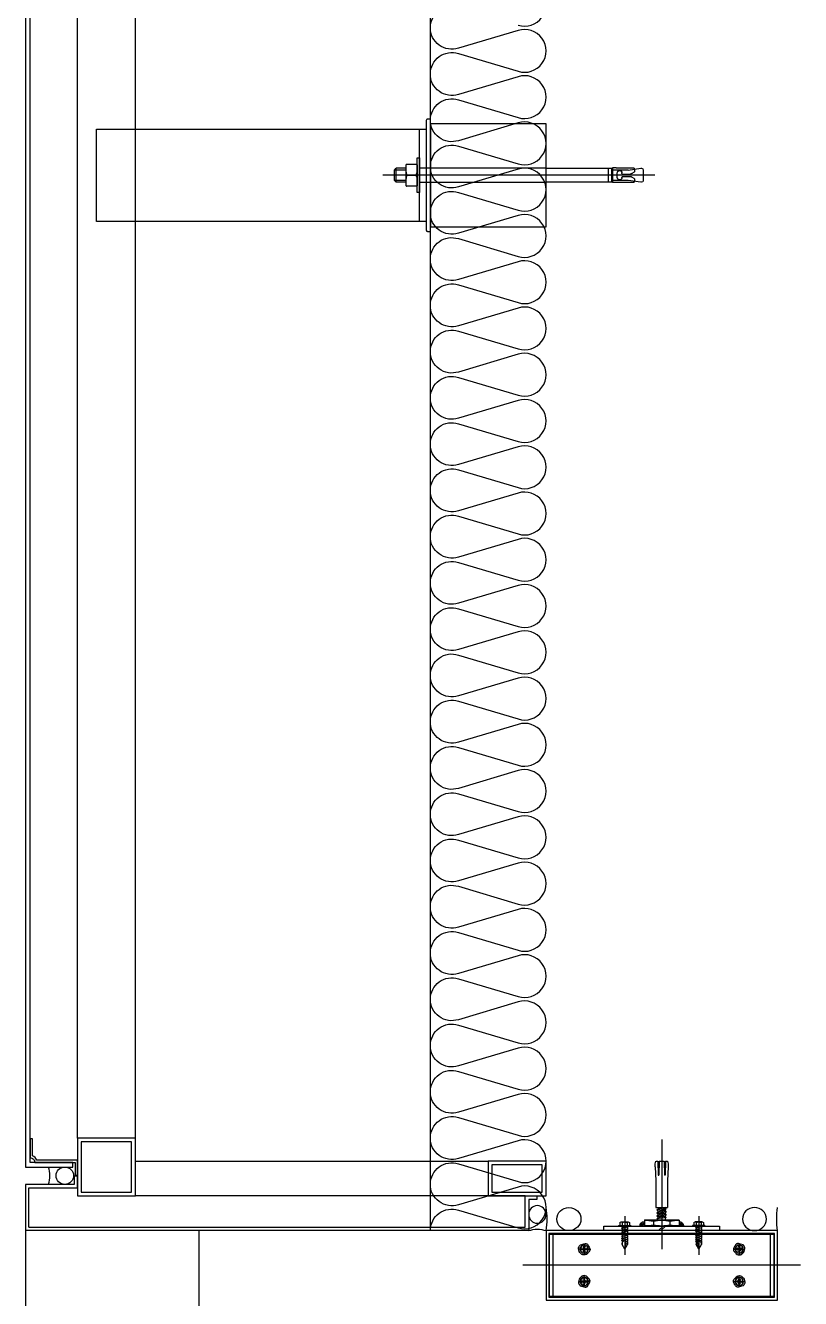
# Model space of a CAD drawing. Header units: millimetres. Extents: x 19868 to 801382, y -4805 to 85279.
# Drawn here: x 327538 to 328208, y 51400 to 52501 of the extents above; entities that cross this region are included whole.
import ezdxf

# ---------------------------------------------------------------- set-up
doc = ezdxf.new("R2010")
doc.units = ezdxf.units.MM
doc.header["$LTSCALE"] = 250
for name, color, linetype in [('0-Sheet', 7, 'Continuous'), ('A-ELE-8', 8, 'Continuous'), ('A-ETC-8', 8, 'Continuous'), ('A-FIN', 6, 'Continuous'), ('INSUL', 8, 'Continuous'), ('ISL', 251, 'Continuous')]:
    doc.layers.add(name, color=color, linetype=linetype)

# ---------------------------------------------------------------- blocks, each defined once
blk = doc.blocks.new('그릴_3.8')
at = {"layer": 'A-ETC-8'}
h = blk.add_hatch(dxfattribs=at)
h.set_pattern_fill('JIS_LC_20A', color=256, scale=2, angle=270)
h.set_pattern_definition([(315, (80151.61, 16800.5), (28.284271, 28.284271), []), (315, (80151.61, 16798.5), (28.284271, 28.284271), [])])
h.paths.add_polyline_path([(-50, 3784), (-150, 3784), (-150, 3780), (-50, 3780)])
at = {"layer": 'INSUL'}
h = blk.add_hatch(dxfattribs=at)
h.set_pattern_fill('AR-SAND', color=256, scale=0.02, angle=360)
h.set_pattern_definition([(217.5, (86077.289, 4863.7608), (0.032000626, -0.978826475), [0, -0.77216, 0, -0.8636, 0, -0.8255]), (187.5, (86077.289, 4863.7608), (-0.899046566, -1.433650201), [0, -0.41656, 0, -0.69596, 0, -0.2667]), (147.5, (86077.9139, 4863.7608), (-1.5819847405, -0.002874369), [0, -0.254, 0, -0.9144, 0, -1.1938]), (137.5, (86077.9139, 4863.7608), (-1.527112905, -0.445858647), [0, -0.127, 0, -0.59944, 0, -0.6858])])
edge = h.paths.add_edge_path()
edge.add_spline(control_points=[(-168.2, 3768.4), (-169, 3768.3), (-170.7, 3767.9), (-172.5, 3764.8), (-171.1, 3761.3), (-168.2, 3758.4), (-164.9, 3759.2), (-163.4, 3761.1), (-161.3, 3763.1), (-162.9, 3766.2), (-164.8, 3769.3), (-166.9, 3768.8), (-168.2, 3768.4)], knot_values=[0, 0, 0, 0, 2.395518, 5.094248, 9.480582, 12.644651, 16.609604, 17.634177, 20.133363, 24.245726, 26.635337, 30.092794, 30.092794, 30.092794, 30.092794], degree=3, periodic=0)
h = blk.add_hatch(dxfattribs=at)
h.set_pattern_fill('AR-SAND', color=256, scale=0.02, angle=180)
h.set_pattern_definition([(217.5, (86027.289, 4863.7608), (0.032000626, -0.978826475), [0, -0.77216, 0, -0.8636, 0, -0.8255]), (187.5, (86027.289, 4863.7608), (-0.899046566, -1.433650201), [0, -0.41656, 0, -0.69596, 0, -0.2667]), (147.5, (86027.9139, 4863.7608), (-1.5819847405, -0.002874369), [0, -0.254, 0, -0.9144, 0, -1.1938]), (137.5, (86027.9139, 4863.7608), (-1.527112905, -0.445858647), [0, -0.127, 0, -0.59944, 0, -0.6858])])
edge = h.paths.add_edge_path()
edge.add_spline(control_points=[(-31.8, 3768.4), (-31, 3768.3), (-29.3, 3767.9), (-27.5, 3764.8), (-28.9, 3761.3), (-31.8, 3758.4), (-35.1, 3759.2), (-36.6, 3761.1), (-38.7, 3763.1), (-37.1, 3766.2), (-35.2, 3769.3), (-33.1, 3768.8), (-31.8, 3768.4)], knot_values=[0, 0, 0, 0, 2.395518, 5.094248, 9.480582, 12.644651, 16.609604, 17.634177, 20.133363, 24.245726, 26.635337, 30.092794, 30.092794, 30.092794, 30.092794], degree=3, periodic=0)
h = blk.add_hatch(dxfattribs=at)
h.set_pattern_fill('AR-SAND', color=256, scale=0.02)
h.set_pattern_definition([(217.5, (86077.289, 4867.7608), (0.032000626, -0.978826475), [0, -0.77216, 0, -0.8636, 0, -0.8255]), (187.5, (86077.289, 4867.7608), (-0.899046566, -1.433650201), [0, -0.41656, 0, -0.69596, 0, -0.2667]), (147.5, (86077.9139, 4867.7608), (-1.5819847405, -0.002874369), [0, -0.254, 0, -0.9144, 0, -1.1938]), (137.5, (86077.9139, 4867.7608), (-1.527112905, -0.445858647), [0, -0.127, 0, -0.59944, 0, -0.6858])])
edge = h.paths.add_edge_path()
edge.add_spline(control_points=[(-168.2, 3731.6), (-169, 3731.7), (-170.7, 3732.1), (-172.5, 3735.2), (-171.1, 3738.7), (-168.2, 3741.6), (-164.9, 3740.8), (-163.4, 3738.9), (-161.3, 3736.9), (-162.9, 3733.8), (-164.8, 3730.7), (-166.9, 3731.2), (-168.2, 3731.6)], knot_values=[0, 0, 0, 0, 2.395518, 5.094248, 9.480582, 12.644651, 16.609604, 17.634177, 20.133363, 24.245726, 26.635337, 30.092794, 30.092794, 30.092794, 30.092794], degree=3, periodic=0)
h = blk.add_hatch(dxfattribs=at)
h.set_pattern_fill('AR-SAND', color=256, scale=0.02, angle=180)
h.set_pattern_definition([(217.5, (86027.289, 4867.7608), (0.032000626, -0.978826475), [0, -0.77216, 0, -0.8636, 0, -0.8255]), (187.5, (86027.289, 4867.7608), (-0.899046566, -1.433650201), [0, -0.41656, 0, -0.69596, 0, -0.2667]), (147.5, (86027.9139, 4867.7608), (-1.5819847405, -0.002874369), [0, -0.254, 0, -0.9144, 0, -1.1938]), (137.5, (86027.9139, 4867.7608), (-1.527112905, -0.445858647), [0, -0.127, 0, -0.59944, 0, -0.6858])])
edge = h.paths.add_edge_path()
edge.add_spline(control_points=[(-31.8, 3731.6), (-31, 3731.7), (-29.3, 3732.1), (-27.5, 3735.2), (-28.9, 3738.7), (-31.8, 3741.6), (-35.1, 3740.8), (-36.6, 3738.9), (-38.7, 3736.9), (-37.1, 3733.8), (-35.2, 3730.7), (-33.1, 3731.2), (-31.8, 3731.6)], knot_values=[0, 0, 0, 0, 2.395518, 5.094248, 9.480582, 12.644651, 16.609604, 17.634177, 20.133363, 24.245726, 26.635337, 30.092794, 30.092794, 30.092794, 30.092794], degree=3, periodic=0)
at = {"layer": 'A-ETC-8'}
for p, q in [((-100, 3858.9), (-100, 3764.1)), ((-105.6, 3835.2), (-105, 3823.1)), ((-105, 3840), (-105, 3839.8)), ((-103.3, 3840), (-105, 3840)), ((-105, 3840), (-105, 3839.8)), ((-103.3, 3840), (-103, 3827.9)), ((-102.1, 3840), (-102.4, 3827.9)), ((-97.9, 3840), (-102.1, 3840)), ((-97.9, 3840), (-97.6, 3827.9)), ((-96.7, 3840), (-97, 3827.9)), ((-95.1, 3840), (-96.7, 3840)), ((-95, 3840), (-95, 3839.8)), ((-94.4, 3835.2), (-95, 3823.1)), ((-105, 3823.1), (-105, 3800)), ((-103, 3827.9), (-102.4, 3827.9)), ((-97, 3827.9), (-97.6, 3827.9)), ((-95, 3823.1), (-95, 3800)), ((-95, 3800), (-105, 3800)), ((-103.9, 3798.9), (-102.9, 3799.9)), ((-103.9, 3798.9), (-102.9, 3797.9)), ((-103.9, 3798.9), (-95.9, 3797.9)), ((-102.9, 3800), (-102.9, 3799.9)), ((-102.9, 3799.9), (-96.9, 3798.9)), ((-102.9, 3797.9), (-96.9, 3796.9)), ((-102.9, 3797.9), (-102.9, 3797.4)), ((-100, 3800), (-96.9, 3799.5)), ((-96.4, 3800), (-96.9, 3799.5)), ((-96.9, 3799.5), (-96.9, 3798.9)), ((-95.9, 3797.9), (-96.9, 3798.9)), ((-95.9, 3797.9), (-96.9, 3796.9)), ((-136.2, 3787), (-136.2, 3784.5)), ((-135.1, 3787.6), (-128.9, 3787.6)), ((-134.1, 3787), (-134.1, 3784.5)), ((-132, 3792.6), (-132, 3759.1)), ((-129.9, 3787), (-129.9, 3784.5)), ((-127.8, 3787), (-127.8, 3784.5)), ((-115, 3789), (-85, 3789)), ((-115, 3789), (-115, 3784)), ((-107.1, 3788.2), (-107.1, 3784.8)), ((-103.9, 3796.4), (-102.9, 3797.4)), ((-103.9, 3796.4), (-102.9, 3795.4)), ((-103.9, 3796.4), (-95.9, 3795.4)), ((-103.9, 3793.8), (-102.9, 3794.8)), ((-103.9, 3793.8), (-102.9, 3792.8)), ((-103.9, 3793.8), (-95.9, 3792.8)), ((-103.9, 3791.3), (-102.9, 3792.3)), ((-103.9, 3791.3), (-103.4, 3790.7)), ((-103.9, 3791.3), (-95.9, 3790.3)), ((-103.4, 3790), (-103.4, 3790.7)), ((-103.4, 3789), (-103.4, 3790)), ((-102.9, 3797.4), (-96.9, 3796.4)), ((-102.9, 3795.4), (-96.9, 3794.4)), ((-102.9, 3795.4), (-102.9, 3794.8)), ((-102.9, 3794.8), (-96.9, 3793.8)), ((-102.9, 3792.8), (-96.9, 3791.8)), ((-102.9, 3792.8), (-102.9, 3792.3)), ((-102.9, 3792.3), (-96.9, 3791.3)), ((-96.9, 3796.9), (-96.9, 3796.4)), ((-95.9, 3795.4), (-96.9, 3796.4)), ((-95.9, 3795.4), (-96.9, 3794.4)), ((-96.9, 3794.4), (-96.9, 3793.8)), ((-95.9, 3792.8), (-96.9, 3793.8)), ((-95.9, 3792.8), (-96.9, 3791.8)), ((-96.9, 3791.8), (-96.9, 3791.3)), ((-95.9, 3790.3), (-96.9, 3791.3)), ((-95.9, 3790.3), (-96.6, 3789.7)), ((-96.6, 3789), (-96.6, 3789.7)), ((-92.9, 3788.2), (-92.9, 3784.8)), ((-85, 3789), (-85, 3784)), ((-72.2, 3787), (-72.2, 3784.5)), ((-64.9, 3787.6), (-71.1, 3787.6)), ((-70.1, 3787), (-70.1, 3784.5)), ((-68, 3792.6), (-68, 3759.1)), ((-65.9, 3787), (-65.9, 3784.5)), ((-63.8, 3787), (-63.8, 3784.5)), ((-137.3, 3784.4), (-126.7, 3784.4)), ((-137.3, 3784.4), (-137.3, 3784)), ((-137.3, 3784), (-126.7, 3784)), ((-136.2, 3784.5), (-127.8, 3784.5)), ((-129.2, 3783.1), (-134.8, 3782.1)), ((-134.3, 3782.3), (-134.8, 3782.1)), ((-134.3, 3781.8), (-134.8, 3782.1)), ((-129.2, 3781.3), (-134.8, 3780.3)), ((-134.3, 3780.5), (-134.8, 3780.3)), ((-134.3, 3780), (-134.8, 3780.3)), ((-129.2, 3779.6), (-134.8, 3778.5)), ((-134.3, 3778.8), (-134.8, 3778.5)), ((-134.3, 3778.3), (-134.8, 3778.5)), ((-129.2, 3777.8), (-134.8, 3776.8)), ((-134.3, 3777), (-134.8, 3776.8)), ((-134.3, 3776.5), (-134.8, 3776.8)), ((-129.2, 3776.1), (-134.8, 3775)), ((-134.3, 3784.5), (-134.3, 3784.4)), ((-134.3, 3784), (-134.3, 3782.3)), ((-134.3, 3781.8), (-129.7, 3783.4)), ((-129.7, 3782.9), (-134.3, 3782.3)), ((-134.3, 3781.8), (-134.3, 3780.5)), ((-134.3, 3780), (-129.7, 3781.6)), ((-129.7, 3781.1), (-134.3, 3780.5)), ((-134.3, 3780), (-134.3, 3778.8)), ((-134.3, 3778.3), (-129.7, 3779.8)), ((-129.7, 3779.4), (-134.3, 3778.8)), ((-134.3, 3778.3), (-134.3, 3777)), ((-134.3, 3776.5), (-129.7, 3778.1)), ((-129.7, 3777.6), (-134.3, 3777)), ((-134.3, 3776.5), (-134.3, 3775.2)), ((-134.3, 3774.8), (-129.7, 3776.3)), ((-129.7, 3775.8), (-134.3, 3775.2)), ((-129.7, 3784.5), (-129.7, 3784.4)), ((-129.7, 3784), (-129.7, 3783.4)), ((-129.2, 3783.1), (-129.7, 3783.4)), ((-129.2, 3783.1), (-129.7, 3782.9)), ((-129.7, 3782.9), (-129.7, 3781.6)), ((-129.2, 3781.3), (-129.7, 3781.6)), ((-129.2, 3781.3), (-129.7, 3781.1)), ((-129.7, 3781.1), (-129.7, 3779.8)), ((-129.2, 3779.6), (-129.7, 3779.8)), ((-129.2, 3779.6), (-129.7, 3779.4)), ((-129.7, 3779.4), (-129.7, 3778.1)), ((-129.2, 3777.8), (-129.7, 3778.1)), ((-129.2, 3777.8), (-129.7, 3777.6)), ((-129.7, 3777.6), (-129.7, 3776.3)), ((-129.2, 3776.1), (-129.7, 3776.3)), ((-129.2, 3776.1), (-129.7, 3775.8)), ((-129.7, 3775.8), (-129.7, 3774.6)), ((-126.7, 3784.4), (-126.7, 3784)), ((-115, 3784), (-85, 3784)), ((-62.7, 3784.4), (-73.3, 3784.4)), ((-73.3, 3784.4), (-73.3, 3784)), ((-62.7, 3784), (-73.3, 3784)), ((-63.8, 3784.5), (-72.2, 3784.5)), ((-70.8, 3783.1), (-70.3, 3783.4)), ((-70.8, 3783.1), (-65.2, 3782.1)), ((-70.8, 3783.1), (-70.3, 3782.9)), ((-70.8, 3781.3), (-70.3, 3781.6)), ((-70.8, 3781.3), (-65.2, 3780.3)), ((-70.8, 3781.3), (-70.3, 3781.1)), ((-70.8, 3779.6), (-70.3, 3779.8)), ((-70.8, 3779.6), (-65.2, 3778.5)), ((-70.8, 3779.6), (-70.3, 3779.4)), ((-70.8, 3777.8), (-70.3, 3778.1)), ((-70.8, 3777.8), (-65.2, 3776.8)), ((-70.8, 3777.8), (-70.3, 3777.6)), ((-70.8, 3776.1), (-70.3, 3776.3)), ((-70.8, 3776.1), (-65.2, 3775)), ((-70.8, 3776.1), (-70.3, 3775.8)), ((-70.3, 3784.5), (-70.3, 3784.4)), ((-70.3, 3784), (-70.3, 3783.4)), ((-65.7, 3781.8), (-70.3, 3783.4)), ((-70.3, 3782.9), (-65.7, 3782.3)), ((-70.3, 3782.9), (-70.3, 3781.6)), ((-65.7, 3780), (-70.3, 3781.6)), ((-70.3, 3781.1), (-65.7, 3780.5)), ((-70.3, 3781.1), (-70.3, 3779.8)), ((-65.7, 3778.3), (-70.3, 3779.8)), ((-70.3, 3779.4), (-65.7, 3778.8)), ((-70.3, 3779.4), (-70.3, 3778.1)), ((-65.7, 3776.5), (-70.3, 3778.1)), ((-70.3, 3777.6), (-70.3, 3776.3)), ((-70.3, 3777.6), (-65.7, 3777)), ((-65.7, 3774.8), (-70.3, 3776.3)), ((-70.3, 3775.8), (-65.7, 3775.2)), ((-70.3, 3775.8), (-70.3, 3774.6)), ((-65.7, 3784.5), (-65.7, 3784.4)), ((-65.7, 3784), (-65.7, 3782.3)), ((-65.7, 3782.3), (-65.2, 3782.1)), ((-65.7, 3781.8), (-65.2, 3782.1)), ((-65.7, 3781.8), (-65.7, 3780.5)), ((-65.7, 3780.5), (-65.2, 3780.3)), ((-65.7, 3780), (-65.2, 3780.3)), ((-65.7, 3780), (-65.7, 3778.8)), ((-65.7, 3778.8), (-65.2, 3778.5)), ((-65.7, 3778.3), (-65.2, 3778.5)), ((-65.7, 3778.3), (-65.7, 3777)), ((-65.7, 3777), (-65.2, 3776.8)), ((-65.7, 3776.5), (-65.2, 3776.8)), ((-65.7, 3776.5), (-65.7, 3775.2)), ((-62.7, 3784.4), (-62.7, 3784)), ((-134.3, 3775.2), (-134.8, 3775)), ((-134.3, 3774.8), (-134.8, 3775)), ((-129.2, 3774.3), (-134.8, 3773.3)), ((-134.3, 3773.5), (-134.8, 3773.3)), ((-134.3, 3773), (-134.8, 3773.3)), ((-129.2, 3772.5), (-134.8, 3771.5)), ((-134.3, 3771.7), (-134.8, 3771.5)), ((-134.3, 3771.2), (-134.8, 3771.5)), ((-134.3, 3774.8), (-134.3, 3773.5)), ((-134.3, 3773), (-129.7, 3774.6)), ((-129.7, 3774.1), (-134.3, 3773.5)), ((-134.3, 3773), (-134.3, 3771.7)), ((-134.3, 3771.2), (-129.7, 3772.8)), ((-129.7, 3772.3), (-134.3, 3771.7)), ((-134.3, 3771.2), (-134.3, 3768)), ((-132, 3764.1), (-134.3, 3768)), ((-132, 3770.3), (-129.7, 3771.1)), ((-129.2, 3770.8), (-132, 3770.3)), ((-129.7, 3770.6), (-132, 3770.3)), ((-132, 3764.1), (-130.8, 3770.3)), ((-132, 3764.1), (-129.7, 3768)), ((-129.2, 3774.3), (-129.7, 3774.6)), ((-129.2, 3774.3), (-129.7, 3774.1)), ((-129.7, 3774.1), (-129.7, 3772.8)), ((-129.2, 3772.5), (-129.7, 3772.8)), ((-129.7, 3772.5), (-129.7, 3771.1)), ((-129.2, 3772.5), (-129.7, 3772.3)), ((-129.2, 3770.8), (-129.7, 3771.1)), ((-129.2, 3770.8), (-129.7, 3770.6)), ((-129.7, 3770.6), (-129.7, 3768)), ((-70.8, 3774.3), (-70.3, 3774.6)), ((-70.8, 3774.3), (-65.2, 3773.3)), ((-70.8, 3774.3), (-70.3, 3774.1)), ((-70.8, 3772.5), (-70.3, 3772.8)), ((-70.8, 3772.5), (-65.2, 3771.5)), ((-70.8, 3772.5), (-70.3, 3772.3)), ((-70.8, 3770.8), (-70.3, 3771.1)), ((-70.8, 3770.8), (-68, 3770.3)), ((-70.8, 3770.8), (-70.3, 3770.6)), ((-65.7, 3773), (-70.3, 3774.6)), ((-70.3, 3774.1), (-65.7, 3773.5)), ((-70.3, 3774.1), (-70.3, 3772.8)), ((-65.7, 3771.2), (-70.3, 3772.8)), ((-70.3, 3772.5), (-70.3, 3771.1)), ((-70.3, 3772.3), (-65.7, 3771.7)), ((-68, 3770.3), (-70.3, 3771.1)), ((-70.3, 3770.6), (-70.3, 3768)), ((-70.3, 3770.6), (-68, 3770.3)), ((-68, 3764.1), (-70.3, 3768)), ((-68, 3764.1), (-69.2, 3770.3)), ((-68, 3764.1), (-65.7, 3768)), ((-65.7, 3775.2), (-65.2, 3775)), ((-65.7, 3774.8), (-65.2, 3775)), ((-65.7, 3774.8), (-65.7, 3773.5)), ((-65.7, 3773.5), (-65.2, 3773.3)), ((-65.7, 3773), (-65.2, 3773.3)), ((-65.7, 3773), (-65.7, 3771.7)), ((-65.7, 3771.7), (-65.2, 3771.5)), ((-65.7, 3771.2), (-65.2, 3771.5)), ((-65.7, 3771.2), (-65.7, 3768))]:
    blk.add_line(p, q, dxfattribs=at)
blk.add_lwpolyline([(-50, 3784), (-150, 3784), (-150, 3780), (-50, 3780)], close=True, dxfattribs=at)
for centre, radius, start, end in [((-93.2, 3835.9), 12.5, 160.6496, 183), ((-106.8, 3835.9), 12.5, 357, 19.3504), ((-135.1, 3786.3), 1.24, 32.5593, 147.4407), ((-132, 3783.4), 4.1, 59.357, 120.643), ((-128.9, 3786.3), 1.24, 32.5593, 147.4407), ((-115, 3784), 3.79, 90, 180.7813), ((-115, 3784), 2.79, 90, 180.7813), ((-114.2, 3755.7), 33.3, 77.7313, 91.4538), ((-100, 3755.7), 33.3, 77.7313, 102.2687), ((-85.8, 3755.7), 33.3, 88.5462, 102.2687), ((-85, 3784), 3.79, 359.2187, 90), ((-85, 3784), 2.79, 359.2187, 90), ((-71.1, 3786.3), 1.24, 32.5593, 147.4407), ((-68, 3783.4), 4.1, 59.357, 120.643), ((-64.9, 3786.3), 1.24, 32.5593, 147.4407), ((-115, 3784), 1.79, 90, 180.7813), ((-115, 3784), 0.786, 90, 180.7813), ((-114.2, 3817.3), 33.3, 268.5462, 282.2687), ((-100, 3817.3), 33.3, 257.7313, 282.2687), ((-85.8, 3817.3), 33.3, 257.7313, 271.4538), ((-85, 3784), 1.79, 359.2187, 90), ((-85, 3784), 0.786, 359.2187, 90), ((-129.8, 3768), 4.45, 117.4923, 179.9658), ((-131.8, 3771.7), 0.229, 64.7377, 117.4923), ((-132.3, 3770.5), 1.53, 352.8691, 64.7377), ((-130.8, 3767.7), 1.08, 11.8729, 109.7804), ((-69.2, 3767.7), 1.08, 70.2196, 168.1271), ((-67.7, 3770.5), 1.53, 115.2623, 187.1309), ((-68.2, 3771.7), 0.229, 62.5077, 115.2623), ((-70.2, 3768), 4.45, 0.0342, 62.5077)]:
    blk.add_arc(centre, radius, start, end, dxfattribs=at)
at = {"layer": 'INSUL'}
for p, q in [((-167, 3768.5), (-167, 3759.5)), ((-33, 3768.5), (-33, 3759.5)), ((-162.5, 3764), (-171.5, 3764)), ((-37.5, 3764), (-28.5, 3764)), ((-220, 3750), (20, 3750)), ((-162.5, 3736), (-171.5, 3736)), ((-167, 3731.5), (-167, 3740.5)), ((-37.5, 3736), (-28.5, 3736)), ((-33, 3731.5), (-33, 3740.5))]:
    blk.add_line(p, q, dxfattribs=at)
for points in [[(0, 3780), (0, 3720), (-200, 3720), (-200, 3780)], [(-2.5, 3777.5), (-2.5, 3722.5), (-197.5, 3722.5), (-197.5, 3777.5)], [(-3, 3777), (-197, 3777), (-197, 3723), (-3, 3723)], [(-194, 3777), (-197, 3777), (-197, 3723), (-194, 3723)], [(-3, 3777), (-6, 3777), (-6, 3723), (-3, 3723)], [(-167.3, 3766.2), (-167.3, 3766.4), (-167.2, 3766.5), (-167.1, 3766.5), (-167, 3766.5), (-166.9, 3766.5), (-166.8, 3766.5), (-166.7, 3766.4), (-166.7, 3766.2), (-166.6, 3766), (-166.6, 3765.8), (-166.6, 3765.6), (-166.6, 3765.3), (-166.6, 3765.1), (-166.6, 3764.9), (-166.5, 3764.7), (-166.4, 3764.6), (-166.3, 3764.5), (-166.1, 3764.4), (-165.9, 3764.4), (-165.7, 3764.4), (-165.4, 3764.4), (-165.2, 3764.4), (-165, 3764.4), (-164.8, 3764.3), (-164.6, 3764.3), (-164.5, 3764.2), (-164.5, 3764.1), (-164.5, 3764), (-164.5, 3763.9), (-164.5, 3763.8), (-164.6, 3763.7), (-164.8, 3763.7), (-165, 3763.6), (-165.2, 3763.6), (-165.4, 3763.6), (-165.7, 3763.6), (-165.9, 3763.6), (-166.1, 3763.6), (-166.3, 3763.5), (-166.4, 3763.4), (-166.5, 3763.3), (-166.6, 3763.1), (-166.6, 3762.9), (-166.6, 3762.7), (-166.6, 3762.4), (-166.6, 3762.2), (-166.6, 3762), (-166.7, 3761.8), (-166.7, 3761.6), (-166.8, 3761.5), (-166.9, 3761.5), (-167, 3761.5), (-167.1, 3761.5), (-167.2, 3761.5), (-167.3, 3761.6), (-167.3, 3761.8), (-167.4, 3762), (-167.4, 3762.2), (-167.4, 3762.4), (-167.4, 3762.7), (-167.4, 3762.9), (-167.4, 3763.1), (-167.5, 3763.3), (-167.6, 3763.4), (-167.7, 3763.5), (-167.9, 3763.6), (-168.1, 3763.6), (-168.3, 3763.6), (-168.6, 3763.6), (-168.8, 3763.6), (-169, 3763.6), (-169.2, 3763.7), (-169.4, 3763.7), (-169.5, 3763.8), (-169.5, 3763.9), (-169.5, 3764), (-169.5, 3764.1), (-169.5, 3764.2), (-169.4, 3764.3), (-169.2, 3764.3), (-169, 3764.4), (-168.8, 3764.4), (-168.6, 3764.4), (-168.3, 3764.4), (-168.1, 3764.4), (-167.9, 3764.4), (-167.7, 3764.5), (-167.6, 3764.6), (-167.5, 3764.7), (-167.4, 3764.9), (-167.4, 3765.1), (-167.4, 3765.3), (-167.4, 3765.6), (-167.4, 3765.8), (-167.4, 3766)], [(-32.7, 3766.2), (-32.7, 3766.4), (-32.8, 3766.5), (-32.9, 3766.5), (-33, 3766.5), (-33.1, 3766.5), (-33.2, 3766.5), (-33.3, 3766.4), (-33.3, 3766.2), (-33.4, 3766), (-33.4, 3765.8), (-33.4, 3765.6), (-33.4, 3765.3), (-33.4, 3765.1), (-33.4, 3764.9), (-33.5, 3764.7), (-33.6, 3764.6), (-33.7, 3764.5), (-33.9, 3764.4), (-34.1, 3764.4), (-34.3, 3764.4), (-34.6, 3764.4), (-34.8, 3764.4), (-35, 3764.4), (-35.2, 3764.3), (-35.4, 3764.3), (-35.5, 3764.2), (-35.5, 3764.1), (-35.5, 3764), (-35.5, 3763.9), (-35.5, 3763.8), (-35.4, 3763.7), (-35.2, 3763.7), (-35, 3763.6), (-34.8, 3763.6), (-34.6, 3763.6), (-34.3, 3763.6), (-34.1, 3763.6), (-33.9, 3763.6), (-33.7, 3763.5), (-33.6, 3763.4), (-33.5, 3763.3), (-33.4, 3763.1), (-33.4, 3762.9), (-33.4, 3762.7), (-33.4, 3762.4), (-33.4, 3762.2), (-33.4, 3762), (-33.3, 3761.8), (-33.3, 3761.6), (-33.2, 3761.5), (-33.1, 3761.5), (-33, 3761.5), (-32.9, 3761.5), (-32.8, 3761.5), (-32.7, 3761.6), (-32.7, 3761.8), (-32.6, 3762), (-32.6, 3762.2), (-32.6, 3762.4), (-32.6, 3762.7), (-32.6, 3762.9), (-32.6, 3763.1), (-32.5, 3763.3), (-32.4, 3763.4), (-32.3, 3763.5), (-32.1, 3763.6), (-31.9, 3763.6), (-31.7, 3763.6), (-31.4, 3763.6), (-31.2, 3763.6), (-31, 3763.6), (-30.8, 3763.7), (-30.6, 3763.7), (-30.5, 3763.8), (-30.5, 3763.9), (-30.5, 3764), (-30.5, 3764.1), (-30.5, 3764.2), (-30.6, 3764.3), (-30.8, 3764.3), (-31, 3764.4), (-31.2, 3764.4), (-31.4, 3764.4), (-31.7, 3764.4), (-31.9, 3764.4), (-32.1, 3764.4), (-32.3, 3764.5), (-32.4, 3764.6), (-32.5, 3764.7), (-32.6, 3764.9), (-32.6, 3765.1), (-32.6, 3765.3), (-32.6, 3765.6), (-32.6, 3765.8), (-32.6, 3766)], [(-167.3, 3733.8), (-167.3, 3733.6), (-167.2, 3733.5), (-167.1, 3733.5), (-167, 3733.5), (-166.9, 3733.5), (-166.8, 3733.5), (-166.7, 3733.6), (-166.7, 3733.8), (-166.6, 3734), (-166.6, 3734.2), (-166.6, 3734.4), (-166.6, 3734.7), (-166.6, 3734.9), (-166.6, 3735.1), (-166.5, 3735.3), (-166.4, 3735.4), (-166.3, 3735.5), (-166.1, 3735.6), (-165.9, 3735.6), (-165.7, 3735.6), (-165.4, 3735.6), (-165.2, 3735.6), (-165, 3735.6), (-164.8, 3735.7), (-164.6, 3735.7), (-164.5, 3735.8), (-164.5, 3735.9), (-164.5, 3736), (-164.5, 3736.1), (-164.5, 3736.2), (-164.6, 3736.3), (-164.8, 3736.3), (-165, 3736.4), (-165.2, 3736.4), (-165.4, 3736.4), (-165.7, 3736.4), (-165.9, 3736.4), (-166.1, 3736.4), (-166.3, 3736.5), (-166.4, 3736.6), (-166.5, 3736.7), (-166.6, 3736.9), (-166.6, 3737.1), (-166.6, 3737.3), (-166.6, 3737.6), (-166.6, 3737.8), (-166.6, 3738), (-166.7, 3738.2), (-166.7, 3738.4), (-166.8, 3738.5), (-166.9, 3738.5), (-167, 3738.5), (-167.1, 3738.5), (-167.2, 3738.5), (-167.3, 3738.4), (-167.3, 3738.2), (-167.4, 3738), (-167.4, 3737.8), (-167.4, 3737.6), (-167.4, 3737.3), (-167.4, 3737.1), (-167.4, 3736.9), (-167.5, 3736.7), (-167.6, 3736.6), (-167.7, 3736.5), (-167.9, 3736.4), (-168.1, 3736.4), (-168.3, 3736.4), (-168.6, 3736.4), (-168.8, 3736.4), (-169, 3736.4), (-169.2, 3736.3), (-169.4, 3736.3), (-169.5, 3736.2), (-169.5, 3736.1), (-169.5, 3736), (-169.5, 3735.9), (-169.5, 3735.8), (-169.4, 3735.7), (-169.2, 3735.7), (-169, 3735.6), (-168.8, 3735.6), (-168.6, 3735.6), (-168.3, 3735.6), (-168.1, 3735.6), (-167.9, 3735.6), (-167.7, 3735.5), (-167.6, 3735.4), (-167.5, 3735.3), (-167.4, 3735.1), (-167.4, 3734.9), (-167.4, 3734.7), (-167.4, 3734.4), (-167.4, 3734.2), (-167.4, 3734)], [(-32.7, 3733.8), (-32.7, 3733.6), (-32.8, 3733.5), (-32.9, 3733.5), (-33, 3733.5), (-33.1, 3733.5), (-33.2, 3733.5), (-33.3, 3733.6), (-33.3, 3733.8), (-33.4, 3734), (-33.4, 3734.2), (-33.4, 3734.4), (-33.4, 3734.7), (-33.4, 3734.9), (-33.4, 3735.1), (-33.5, 3735.3), (-33.6, 3735.4), (-33.7, 3735.5), (-33.9, 3735.6), (-34.1, 3735.6), (-34.3, 3735.6), (-34.6, 3735.6), (-34.8, 3735.6), (-35, 3735.6), (-35.2, 3735.7), (-35.4, 3735.7), (-35.5, 3735.8), (-35.5, 3735.9), (-35.5, 3736), (-35.5, 3736.1), (-35.5, 3736.2), (-35.4, 3736.3), (-35.2, 3736.3), (-35, 3736.4), (-34.8, 3736.4), (-34.6, 3736.4), (-34.3, 3736.4), (-34.1, 3736.4), (-33.9, 3736.4), (-33.7, 3736.5), (-33.6, 3736.6), (-33.5, 3736.7), (-33.4, 3736.9), (-33.4, 3737.1), (-33.4, 3737.3), (-33.4, 3737.6), (-33.4, 3737.8), (-33.4, 3738), (-33.3, 3738.2), (-33.3, 3738.4), (-33.2, 3738.5), (-33.1, 3738.5), (-33, 3738.5), (-32.9, 3738.5), (-32.8, 3738.5), (-32.7, 3738.4), (-32.7, 3738.2), (-32.6, 3738), (-32.6, 3737.8), (-32.6, 3737.6), (-32.6, 3737.3), (-32.6, 3737.1), (-32.6, 3736.9), (-32.5, 3736.7), (-32.4, 3736.6), (-32.3, 3736.5), (-32.1, 3736.4), (-31.9, 3736.4), (-31.7, 3736.4), (-31.4, 3736.4), (-31.2, 3736.4), (-31, 3736.4), (-30.8, 3736.3), (-30.6, 3736.3), (-30.5, 3736.2), (-30.5, 3736.1), (-30.5, 3736), (-30.5, 3735.9), (-30.5, 3735.8), (-30.6, 3735.7), (-30.8, 3735.7), (-31, 3735.6), (-31.2, 3735.6), (-31.4, 3735.6), (-31.7, 3735.6), (-31.9, 3735.6), (-32.1, 3735.6), (-32.3, 3735.5), (-32.4, 3735.4), (-32.5, 3735.3), (-32.6, 3735.1), (-32.6, 3734.9), (-32.6, 3734.7), (-32.6, 3734.4), (-32.6, 3734.2), (-32.6, 3734)]]:
    blk.add_lwpolyline(points, close=True, dxfattribs=at)
blk.add_lwpolyline([(-155, 3780), (-45, 3780)], dxfattribs=at)
for centre in [(-167, 3764), (-33, 3764), (-167, 3736), (-33, 3736)]:
    blk.add_circle(centre, 3.5, dxfattribs=at)
for centre, start, end in [((-278.6, 3790), 352.7508, 7.2492), ((78.6, 3790), 172.7508, 187.2492)]:
    blk.add_arc(centre, 79.2, start, end, dxfattribs=at)
blk.add_ellipse((-180.2, 3790), major_axis=(10.4, 0), ratio=0.957796, dxfattribs=at)
at = {"layer": 'INSUL', "extrusion": (0, 0, -1)}
blk.add_ellipse((-19.8, 3790), major_axis=(-10.4, 0), ratio=0.957796, dxfattribs=at)
at = {"layer": 'INSUL'}
for points in [[(-168.2, 3768.4), (-170.4, 3767.6), (-171.8, 3765.3), (-170.7, 3761.1), (-168.2, 3759.1), (-164.3, 3760), (-163.7, 3760.8), (-162.1, 3762.8), (-163.2, 3766.7), (-164.7, 3768.6), (-168.2, 3768.4)], [(-31.8, 3768.4), (-29.6, 3767.6), (-28.2, 3765.3), (-29.3, 3761.1), (-31.8, 3759.1), (-35.7, 3760), (-36.3, 3760.8), (-37.9, 3762.8), (-36.8, 3766.7), (-35.3, 3768.6), (-31.8, 3768.4)], [(-168.2, 3731.6), (-170.4, 3732.4), (-171.8, 3734.7), (-170.7, 3738.9), (-168.2, 3740.9), (-164.3, 3740), (-163.7, 3739.2), (-162.1, 3737.2), (-163.2, 3733.3), (-164.7, 3731.4), (-168.2, 3731.6)], [(-31.8, 3731.6), (-29.6, 3732.4), (-28.2, 3734.7), (-29.3, 3738.9), (-31.8, 3740.9), (-35.7, 3740), (-36.3, 3739.2), (-37.9, 3737.2), (-36.8, 3733.3), (-35.3, 3731.4), (-31.8, 3731.6)]]:
    blk.add_spline(points, degree=3, dxfattribs=at)
blk = doc.blocks.new('A$C632c858f')
at = {"layer": 'A-ETC-8'}
blk.add_arc((-2.8, 0), 24, 341.8248, 18.1752, dxfattribs=at)
blk.add_ellipse((34, 0), major_axis=(7.59, 0), ratio=0.987937, dxfattribs=at)
blk = doc.blocks.new('A$Cae507117')
at = {"layer": 'A-ETC-8'}
for points in [[(-50, 0), (-50, -50), (0, -50), (0, 0)], [(-46.8, -3.2), (-46.8, -46.8), (-3.2, -46.8), (-3.2, -3.2)]]:
    blk.add_lwpolyline(points, close=True, dxfattribs=at)
blk = doc.blocks.new('너트 M12')
for p, q in [((-9, 0), (9, 0)), ((-9.5, -9), (-9.5, -0.5)), ((9, -9.5), (-9, -9.5)), ((0, -8.3), (0, -1.2)), ((9.5, -0.5), (9.5, -9))]:
    blk.add_line(p, q)
for centre, start, end in [((-9, -0.5), 90, 180), ((-9, -9), 180, 270), ((9, -0.5), 0, 90), ((9, -9), 270, 0)]:
    blk.add_arc(centre, 0.5, start, end)
at = {"extrusion": (0, 0, -1)}
for centre, major_axis, ratio, start_param, end_param in [((-4.8, -0.9), (-4.75, 0.31), 0.185359, -0.024388, 3.141593), ((4.8, -0.9), (4.75, 0.31), 0.185108, 3.141593, 6.30754), ((-4.8, -8.6), (4.75, 0.31), 0.187111, 0, 3.166211), ((4.8, -8.6), (-4.75, 0.31), 0.185991, 3.117121, 6.283185)]:
    blk.add_ellipse(centre, major_axis=major_axis, ratio=ratio, start_param=start_param, end_param=end_param, dxfattribs=at)
blk = doc.blocks.new('A$C5ebcaad0')
at = {"layer": 'A-ETC-8'}
for p, q in [((-437, -219), (-437.5, -219)), ((-426, -220.5), (-437, -219)), ((-431.6, -219.7), (-431.6, -221.5)), ((-415.6, -218.7), (-430.6, -218.7)), ((-415.6, -218.7), (-412.6, -218.7)), ((-412.6, -218.7), (-412.6, -231.2)), ((-412, -231), (-412, -219)), ((-409, -219), (-412, -219)), ((-409, -231), (-409, -219)), ((-355, -219), (-409, -219)), ((-355, -219), (-245.5, -219)), ((-234, -219), (-225.5, -219)), ((-225.5, -231), (-225.5, -219)), ((-224, -220.5), (-225.5, -219)), ((-449, -225), (-214, -225)), ((-439, -220.5), (-439, -229.5)), ((-437.5, -231), (-437, -231)), ((-437, -231), (-426, -229.5)), ((-431.6, -228.5), (-431.6, -230.2)), ((-431.1, -222.3), (-429.3, -223.5)), ((-431.1, -227.7), (-429.3, -226.5)), ((-421.1, -224), (-427.7, -224)), ((-421.1, -226), (-427.7, -226)), ((-426, -220.5), (-412, -220.5)), ((-426, -229.5), (-412, -229.5)), ((-420.6, -223.5), (-420.6, -223)), ((-420.6, -227), (-420.6, -226.5)), ((-416.6, -227), (-416.6, -223)), ((-412, -231), (-409, -231)), ((-409, -231), (-355, -231)), ((-245.5, -231), (-355, -231)), ((-234.2, -229.5), (-224, -229.5)), ((-234, -220.5), (-224, -220.5)), ((-234, -231), (-225.5, -231)), ((-224, -229.5), (-225.5, -231)), ((-224, -229.5), (-224, -220.5)), ((-430.6, -231.2), (-415.6, -231.2)), ((-415.6, -231.2), (-412.6, -231.2))]:
    blk.add_line(p, q, dxfattribs=at)
for points in [[(-255, -180.5), (-255, -269.5), (-355, -269.5), (-355, -180.5)], [(33.5, -185), (-251.5, -185), (-251.5, -265), (33.5, -265)], [(-251.5, -265), (-245.5, -265), (-245.5, -185), (-251.5, -185)], [(-245.5, -210), (-245.5, -240), (-243.5, -240), (-243.5, -210)]]:
    blk.add_lwpolyline(points, close=True, dxfattribs=at)
blk.add_lwpolyline([(-251.5, -177.5), (-251.5, -272.5, -0.414214), (-252.5, -273.5), (-255, -273.5), (-255, -176.5), (-252.5, -176.5, -0.414214)], format="xyb", close=True, dxfattribs=at)
for centre, radius, start, end in [((-437.5, -220.5), 1.5, 90, 180), ((-430.6, -219.7), 1, 90, 180), ((-437.5, -229.5), 1.5, 180, 270), ((-430.6, -221.5), 1, 180, 236.3099), ((-430.6, -228.5), 1, 123.6901, 180), ((-430.6, -230.2), 1, 180, 270), ((-427.7, -221), 3, 236.3099, 270), ((-427.7, -229), 3, 90, 123.6901), ((-421.1, -223.5), 0.5, 270, 0), ((-421.1, -226.5), 0.5, 0, 90), ((-418.6, -223), 2, 90, 180), ((-418.6, -227), 2, 180, 270), ((-418.6, -223), 2, 0, 90), ((-418.6, -227), 2, 270, 0)]:
    blk.add_arc(centre, radius, start, end, dxfattribs=at)
at = {"layer": 'A-ETC-8', "xscale": -1, "rotation": 90}
blk.add_blockref('너트 M12', (-243.5, -225), dxfattribs=at)
blk = doc.blocks.new('A$C9f9ec502')
at = {"layer": 'A-ETC-8'}
for points in [[(43, -20), (43, -50), (93, -50), (93, -20)], [(46.2, -23.2), (46.2, -46.8), (89.8, -46.8), (89.8, -23.2)]]:
    blk.add_lwpolyline(points, close=True, dxfattribs=at)

msp = doc.modelspace()

# ---------------------------------------------------------------- linework, layer by layer
at = {"layer": '0-Sheet'}
for points in [[(327541.2, 51461.9), (327541.2, 51495.9), (327583.2, 51495.9), (327583.2, 51505.9), (327580.2, 51505.9), (327580.2, 51498.9), (327538.2, 51498.9), (327538.2, 51458.9)], [(327541.2, 51461.9), (327970.2, 51461.9), (327970.2, 51488.9), (327980.2, 51488.9), (327980.2, 51485.9), (327973.2, 51485.9), (327973.2, 51458.9), (327538.2, 51458.9)]]:
    msp.add_lwpolyline(points, dxfattribs=at)
at = {"layer": 'A-ELE-8'}
for p, q in [((327538.2, 51458.9), (327538.2, 47548.9)), ((327688.2, 51458.9), (327688.2, 47619.9))]:
    msp.add_line(p, q, dxfattribs=at)
at = {"layer": 'A-ETC-8'}
for p, q in [((327583.2, 51538.9), (327583.2, 76148.9, 0)), ((327633.2, 51538.9), (327633.2, 76148.9, 0)), ((327633.2, 51518.9), (327938.2, 51518.9)), ((327970.2, 51488.9), (327633.2, 51488.9))]:
    msp.add_line(p, q, dxfattribs=at)
msp.add_lwpolyline([(327546.2, 51517.9), (327581.2, 51517.9), (327581.2, 51506.9), (327583.2, 51506.9), (327583.2, 51519.9), (327547.9, 51519.9, 0.226541), (327544.2, 51523.6), (327544.2, 51538.3), (327542.2, 51538.3), (327542.2, 51521.9, -0.414214)], format="xyb", close=True, dxfattribs=at)
at = {"layer": 'A-FIN'}
msp.add_lwpolyline([(327579.2, 52667.4), (327579.2, 52671.4), (327538.2, 52671.4), (327538.2, 51513.9), (327579.2, 51513.9), (327579.2, 51517.9), (327542.2, 51517.9), (327542.2, 52667.4), (327579.2, 52667.4)], close=True, dxfattribs=at)
at = {"layer": 'ISL'}
msp.add_lwpolyline([(327888.2, 51458.9), (327888.2, 75178.9), (328088.2, 75178.9), (328088.2, 81928.9)], dxfattribs=at)
for points in [[(327964, 52501.3, 1.372593), (327964, 52536.6)], [(327888.2, 51459, -0.509267), (327912.4, 51476.6), (327964, 51461.3, 1.372593), (327964, 51496.6), (327912.4, 51481.3, -0.509267), (327888.2, 51499, -0.509267), (327912.4, 51516.6), (327964, 51501.3, 1.372593), (327964, 51536.6), (327912.4, 51521.3, -0.509267), (327888.2, 51539, -0.509267), (327912.4, 51556.6), (327964, 51541.3, 1.372593), (327964, 51576.6), (327912.4, 51561.3, -0.509267), (327888.2, 51579, -0.509267), (327912.4, 51596.6), (327964, 51581.3, 1.372593), (327964, 51616.6), (327912.4, 51601.3, -0.509267), (327888.2, 51619, -0.509267), (327912.4, 51636.6), (327964, 51621.3, 1.372593), (327964, 51656.6), (327912.4, 51641.3, -0.509267), (327888.2, 51659, -0.509267), (327912.4, 51676.6), (327964, 51661.3, 1.372593), (327964, 51696.6), (327912.4, 51681.3, -0.509267), (327888.2, 51699, -0.509267), (327912.4, 51716.6), (327964, 51701.3, 1.372593), (327964, 51736.6), (327912.4, 51721.3, -0.509267), (327888.2, 51739, -0.509267), (327912.4, 51756.6), (327964, 51741.3, 1.372593), (327964, 51776.6), (327912.4, 51761.3, -0.509267), (327888.2, 51779, -0.509267), (327912.4, 51796.6), (327964, 51781.3, 1.372593), (327964, 51816.6), (327912.4, 51801.3, -0.509267), (327888.2, 51819, -0.509267), (327912.4, 51836.6), (327964, 51821.3, 1.372593), (327964, 51856.6), (327912.4, 51841.3, -0.509267), (327888.2, 51859, -0.509267), (327912.4, 51876.6), (327964, 51861.3, 1.372593), (327964, 51896.6), (327912.4, 51881.3, -0.509267), (327888.2, 51899, -0.509267), (327912.4, 51916.6), (327964, 51901.3, 1.372593), (327964, 51936.6), (327912.4, 51921.3, -0.509267), (327888.2, 51939, -0.509267), (327912.4, 51956.6), (327964, 51941.3, 1.372593), (327964, 51976.6), (327912.4, 51961.3, -0.509267), (327888.2, 51979, -0.509267), (327912.4, 51996.6), (327964, 51981.3, 1.372593), (327964, 52016.6), (327912.4, 52001.3, -0.509267), (327888.2, 52019, -0.509267), (327912.4, 52036.6), (327964, 52021.3, 1.372593), (327964, 52056.6), (327912.4, 52041.3, -0.509267), (327888.2, 52059, -0.509267), (327912.4, 52076.6), (327964, 52061.3, 1.372593), (327964, 52096.6), (327912.4, 52081.3, -0.509267), (327888.2, 52099, -0.509267), (327912.4, 52116.6), (327964, 52101.3, 1.372593), (327964, 52136.6), (327912.4, 52121.3, -0.509267), (327888.2, 52139, -0.509267), (327912.4, 52156.6), (327964, 52141.3, 1.372593), (327964, 52176.6), (327912.4, 52161.3, -0.509267), (327888.2, 52179, -0.509267), (327912.4, 52196.6), (327964, 52181.3, 1.372593), (327964, 52216.6), (327912.4, 52201.3, -0.509267), (327888.2, 52219, -0.509267), (327912.4, 52236.6), (327964, 52221.3, 1.372593), (327964, 52256.6), (327912.4, 52241.3, -0.509267), (327888.2, 52259, -0.509267), (327912.4, 52276.6), (327964, 52261.3, 1.372593), (327964, 52296.6), (327912.4, 52281.3, -0.509267), (327888.2, 52299, -0.509267), (327912.4, 52316.6), (327964, 52301.3, 1.372593), (327964, 52336.6), (327912.4, 52321.3, -0.509267), (327888.2, 52339, -0.509267), (327912.4, 52356.6), (327964, 52341.3, 1.372593), (327964, 52376.6), (327912.4, 52361.3, -0.509267), (327888.2, 52379, -0.509267), (327912.4, 52396.6), (327964, 52381.3, 1.372593), (327964, 52416.6), (327912.4, 52401.3, -0.509267), (327888.2, 52419, -0.509267), (327912.4, 52436.6), (327964, 52421.3, 1.372593), (327964, 52456.6), (327912.4, 52441.3, -0.509267), (327888.2, 52459, -0.509267), (327912.4, 52476.6), (327964, 52461.3, 1.372593), (327964, 52496.6), (327912.4, 52481.3, -0.509267), (327888.2, 52499, -0.509267), (327912.4, 52516.6)]]:
    msp.add_lwpolyline(points, format="xyb", dxfattribs=at)

# ---------------------------------------------------------------- block references
at = {"layer": 'A-ETC-8', "xscale": -1}
for name, p in [('A$C5ebcaad0', (327633.2, 52596.4)), ('그릴_3.8', (327988.2, 47678.9))]:
    msp.add_blockref(name, p, dxfattribs=at)
at = {"layer": 'A-ETC-8'}
for name, p in [('A$Cae507117', (327633.2, 51538.9)), ('A$C9f9ec502', (327895.2, 51538.9)), ('A$C632c858f', (327538.2, 51506.4))]:
    msp.add_blockref(name, p, dxfattribs=at)
at = {"layer": 'A-ETC-8', "xscale": -1, "rotation": 270}
msp.add_blockref('A$C632c858f', (327980.7, 51438.9), dxfattribs=at)

doc.saveas('drawing.dxf')
